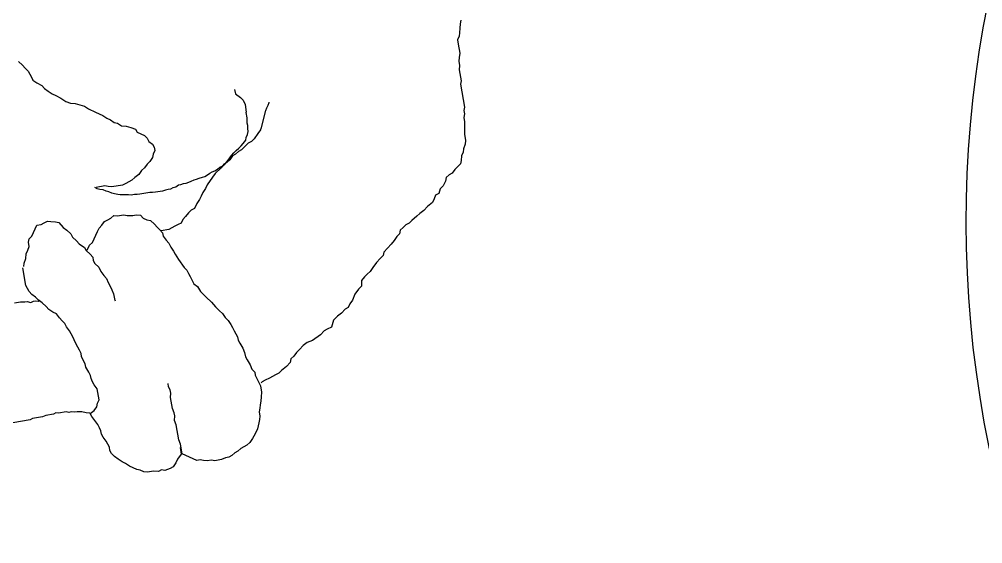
# Model space of a CAD drawing. Header units: millimetres. Extents: x 8159 to 14952, y 6817 to 11888.
# Drawn here: x 9242.1 to 9303, y 7980.5 to 8013.7 of the extents above; entities that cross this region are included whole.
import ezdxf

# ---------------------------------------------------------------- set-up
doc = ezdxf.new("R2010")
doc.units = ezdxf.units.MM
doc.header["$LTSCALE"] = 5
for name, color, linetype in [('200-EquipDoors-2d', 252, 'Continuous'), ('200-EquipSteel-3d', 9, 'Continuous'), ('600-User-2D', 7, 'Continuous')]:
    doc.layers.add(name, color=color, linetype=linetype)
doc.layers.add('200-InsPoint-3D', color=3, linetype='Continuous', plot=False)
for name, color, linetype, lineweight in [('3-YANGIN-DOLABI', 7, 'Continuous', 0), ('anted', 10, 'Continuous', 0), ('FIBROBETON', 1, 'Continuous', 18), ('YAZI', 250, 'Continuous', 30)]:
    doc.layers.add(name, color=color, linetype=linetype, lineweight=lineweight)

# ---------------------------------------------------------------- blocks, each defined once
blk = doc.blocks.new('A$C23C11219')
at = {"layer": 'FIBROBETON'}
blk.add_lwpolyline([(4170.991, 707.809), (4330.647, -537.528, 0.079118), (6057.442, 175.691), (5734.15, 708.989, 0.288304), (5090.273, 1000.528, -0.032207)], format="xyb", close=True, dxfattribs=at)
blk = doc.blocks.new('REX71FR')
at = {"layer": '200-EquipDoors-2d'}
blk.add_arc((713.91, -773.38), 708.6, 184.98883, 265.71743, dxfattribs=at)
blk = doc.blocks.new('HB3PU')
at = {"layer": '200-InsPoint-3D', "flags": 9}
blk.add_attdef('DISTANG', (0, 0), '', height=1, dxfattribs=at)
at = {"layer": '200-EquipSteel-3d'}
mesh = blk.add_polymesh((6, 3), dxfattribs=at)
for k, corner in enumerate([(1718, -700, 900), (1718, -700, 850), (1718, -700, 850), (0, -700, 900), (0, -700, 850), (0, -700, 850), (0, 0, 900), (0, 0, 850), (0, -700, 850), (1718, 0, 900), (1718, 0, 850), (1718, -700, 850), (1718, 0, 900), (1718, 0, 900), (1718, -700, 900), (0, 0, 900), (0, 0, 900), (0, -700, 900)]):
    mesh.set_mesh_vertex(divmod(k, 3), corner)
mesh = blk.add_polymesh((6, 3), dxfattribs=at)
for k, corner in enumerate([(1718, -635, 850), (1718, -635, 200), (1718, -635, 200), (0, -635, 850), (0, -635, 200), (0, -635, 200), (0, 0, 850), (0, 0, 200), (0, -635, 200), (1718, 0, 850), (1718, 0, 200), (1718, -635, 200), (1718, 0, 850), (1718, 0, 850), (1718, -635, 850), (0, 0, 850), (0, 0, 850), (0, -635, 850)]):
    mesh.set_mesh_vertex(divmod(k, 3), corner)
blk = doc.blocks.new('CUOCO')
at = {"layer": '600-User-2D'}
for p, q in [((16.188, 27.718), (16.361, 27.58)), ((16.361, 27.58), (16.599, 27.418)), ((16.599, 27.418), (16.838, 27.256)), ((16.838, 27.256), (17.011, 27.118)), ((17.011, 27.118), (17.159, 26.914)), ((17.159, 26.914), (17.422, 26.817)), ((17.422, 26.817), (17.947, 26.624)), ((17.947, 26.624), (18.185, 26.462)), ((18.185, 26.462), (18.358, 26.324)), ((18.358, 26.324), (18.621, 26.227)), ((18.621, 26.227), (18.859, 26.065)), ((18.859, 26.065), (19.515, 25.823)), ((19.515, 25.823), (19.688, 25.685)), ((19.688, 25.685), (21.067, 25.178)), ((21.067, 25.178), (21.239, 25.04)), ((21.239, 25.04), (21.436, 24.967)), ((21.436, 24.967), (21.609, 24.829)), ((21.609, 24.829), (21.872, 24.732)), ((21.872, 24.732), (22.176, 24.546)), ((22.176, 24.546), (22.545, 24.335)), ((22.545, 24.335), (22.939, 24.19)), ((22.939, 24.19), (23.112, 24.052)), ((23.112, 24.052), (23.326, 23.824)), ((23.326, 23.824), (23.499, 23.686)), ((23.499, 23.686), (23.647, 23.483)), ((23.647, 23.483), (23.886, 23.32)), ((23.886, 23.32), (24.059, 23.182)), ((24.059, 23.182), (24.176, 22.692)), ((24.176, 22.692), (24.301, 22.423)), ((24.301, 22.423), (24.294, 22.202)), ((24.294, 22.202), (24.353, 21.957)), ((24.353, 21.957), (24.526, 21.818)), ((24.526, 21.818), (24.716, 21.525)), ((24.716, 21.525), (24.774, 21.28)), ((24.774, 21.28), (24.989, 21.052)), ((24.989, 21.052), (24.982, 20.831)), ((24.982, 20.831), (25.131, 20.627)), ((25.131, 20.627), (25.279, 20.424)), ((25.279, 20.424), (25.355, 20.023)), ((25.355, 20.023), (25.456, 19.688)), ((25.456, 19.688), (25.49, 19.377)), ((25.49, 19.377), (25.549, 19.132)), ((25.549, 19.132), (25.625, 18.732)), ((25.625, 18.732), (25.684, 18.487)), ((25.684, 18.487), (25.677, 18.266)), ((25.677, 18.266), (25.736, 18.021)), ((25.736, 18.021), (25.795, 17.775)), ((25.795, 17.775), (25.968, 17.637)), ((25.968, 17.637), (26.026, 17.392)), ((26.026, 17.392), (26.151, 17.123)), ((26.151, 17.123), (26.275, 16.854)), ((26.275, 16.854), (26.376, 16.519)), ((26.376, 16.519), (26.476, 16.184)), ((26.476, 16.184), (26.649, 16.046)), ((26.649, 16.046), (26.708, 15.801)), ((26.708, 15.801), (26.808, 15.466)), ((26.808, 15.466), (26.974, 15.107)), ((14.658, 14.628), (14.638, 14.635)), ((14.773, 14.491), (14.658, 14.628)), ((26.974, 15.107), (27.098, 14.837)), ((27.098, 14.837), (27.157, 14.592)), ((14.872, 14.313), (14.773, 14.491)), ((14.987, 14.177), (14.872, 14.313)), ((15.789, 13.411), (14.987, 14.177)), ((27.157, 14.592), (27.216, 14.347)), ((27.216, 14.347), (27.34, 14.078)), ((27.34, 14.078), (27.645, 13.891)), ((15.903, 13.275), (15.789, 13.411)), ((27.645, 13.891), (27.703, 13.646)), ((27.703, 13.646), (27.869, 13.287)), ((12.851, 13.137), (13.114, 13.04)), ((13.114, 13.04), (13.473, 13.206)), ((13.473, 13.206), (13.718, 13.265)), ((13.718, 13.265), (14.005, 13.234)), ((14.005, 13.234), (14.464, 13.064)), ((14.493, 13.041), (14.413, 13.096)), ((14.802, 12.928), (14.493, 13.041)), ((14.948, 12.849), (14.802, 12.928)), ((15.094, 12.77), (14.948, 12.849)), ((15.887, 13.286), (16.012, 13.016)), ((16.012, 13.016), (16.178, 12.657)), ((27.869, 13.287), (28.125, 12.969)), ((28.125, 12.969), (28.249, 12.7)), ((15.248, 12.713), (15.094, 12.77)), ((15.416, 12.627), (15.248, 12.713)), ((15.592, 12.562), (15.416, 12.627)), ((15.736, 12.409), (15.592, 12.562)), ((15.857, 12.264), (15.736, 12.409)), ((15.987, 12.141), (15.857, 12.264)), ((16.178, 12.657), (16.236, 12.412)), ((16.236, 12.412), (16.23, 12.191)), ((16.23, 12.191), (16.288, 11.946)), ((28.249, 12.7), (28.398, 12.496)), ((28.398, 12.496), (28.391, 12.276)), ((28.391, 12.276), (28.492, 11.941)), ((16.099, 11.9), (15.987, 12.141)), ((16.152, 11.706), (16.099, 11.9)), ((16.205, 11.511), (16.152, 11.706)), ((16.288, 11.946), (16.389, 11.611)), ((16.389, 11.611), (16.382, 11.39)), ((28.492, 11.941), (28.526, 11.63)), ((28.526, 11.63), (28.627, 11.295)), ((16.251, 11.295), (16.205, 11.511)), ((16.304, 11.1), (16.251, 11.295)), ((16.371, 10.875), (16.304, 11.1)), ((16.382, 11.39), (16.441, 11.145)), ((16.441, 11.145), (16.434, 10.924)), ((28.627, 11.295), (28.948, 10.953)), ((16.566, 10.454), (16.371, 10.875)), ((16.434, 10.924), (16.558, 10.655)), ((16.558, 10.655), (16.617, 10.41)), ((16.642, 10.251), (16.566, 10.454)), ((16.617, 10.41), (16.61, 10.189)), ((28.917, 10.667), (28.91, 10.446)), ((28.91, 10.446), (29.01, 10.111)), ((28.948, 10.953), (28.917, 10.667)), ((16.61, 10.189), (16.735, 9.919)), ((16.665, 10.043), (16.642, 10.251)), ((16.652, 9.872), (16.665, 10.043)), ((16.683, 9.686), (16.652, 9.872)), ((16.735, 9.919), (16.852, 9.429)), ((29.01, 10.111), (29.08, 9.489)), ((16.659, 9.145), (16.672, 9.315)), ((16.691, 8.959), (16.659, 9.145)), ((16.672, 9.315), (16.685, 9.486)), ((16.685, 9.486), (16.683, 9.686)), ((16.852, 9.429), (16.977, 9.16)), ((16.977, 9.16), (17.226, 8.621)), ((29.08, 9.489), (29.025, 9.137)), ((16.606, 8.39), (16.657, 8.596)), ((16.657, 8.596), (16.692, 8.758)), ((16.692, 8.758), (16.691, 8.959)), ((17.226, 8.621), (17.374, 8.417)), ((29.025, 9.137), (29.059, 8.826)), ((29.059, 8.826), (29.16, 8.491)), ((16.516, 7.873), (16.537, 8.066)), ((16.537, 8.066), (16.572, 8.228)), ((16.572, 8.228), (16.606, 8.39)), ((17.374, 8.417), (17.499, 8.148)), ((17.499, 8.148), (17.648, 7.944)), ((17.648, 7.944), (17.796, 7.741)), ((29.16, 8.491), (29.219, 8.246)), ((29.219, 8.246), (29.343, 7.977)), ((29.343, 7.977), (29.402, 7.732)), ((16.369, 7.203), (16.404, 7.365)), ((16.404, 7.365), (16.461, 7.519)), ((16.461, 7.519), (16.504, 7.703)), ((16.504, 7.703), (16.516, 7.873)), ((17.796, 7.741), (17.921, 7.471)), ((17.921, 7.471), (18.111, 7.178)), ((29.402, 7.732), (29.575, 7.594)), ((29.575, 7.594), (29.675, 7.259)), ((12.328, 6.591), (12.532, 6.739)), ((12.532, 6.739), (12.777, 6.798)), ((12.777, 6.798), (12.998, 6.791)), ((12.998, 6.791), (13.267, 6.916)), ((13.267, 6.916), (13.488, 6.909)), ((13.488, 6.909), (13.685, 6.836)), ((13.685, 6.836), (13.834, 6.633)), ((16.301, 6.678), (16.336, 6.84)), ((16.313, 7.049), (16.369, 7.203)), ((16.336, 6.84), (16.313, 7.049)), ((18.111, 7.178), (18.104, 6.957)), ((18.104, 6.957), (18.163, 6.712)), ((18.163, 6.712), (18.287, 6.442)), ((29.675, 7.259), (29.751, 6.858)), ((29.751, 6.858), (29.81, 6.613)), ((11.447, 6.021), (11.675, 6.235)), ((11.675, 6.235), (11.903, 6.449)), ((11.903, 6.449), (12.124, 6.442)), ((12.124, 6.442), (12.328, 6.591)), ((13.834, 6.633), (14.007, 6.494)), ((14.007, 6.494), (14.131, 6.225)), ((14.131, 6.225), (14.19, 5.98)), ((16.209, 6.171), (16.161, 5.977)), ((16.249, 6.344), (16.209, 6.171)), ((16.232, 6.354), (16.289, 6.508)), ((16.289, 6.508), (16.301, 6.678)), ((18.287, 6.442), (18.346, 6.197)), ((18.346, 6.197), (18.495, 5.994)), ((29.796, 6.171), (29.789, 5.95)), ((29.803, 6.392), (29.796, 6.171)), ((29.81, 6.613), (29.803, 6.392)), ((10.608, 5.362), (10.878, 5.486)), ((10.878, 5.486), (11.016, 5.659)), ((11.016, 5.659), (11.285, 5.783)), ((11.285, 5.783), (11.447, 6.021)), ((14.19, 5.98), (14.314, 5.711)), ((14.314, 5.711), (14.373, 5.466)), ((16.008, 5.562), (15.919, 5.383)), ((16.161, 5.977), (16.008, 5.562)), ((18.481, 5.552), (18.474, 5.331)), ((18.488, 5.773), (18.481, 5.552)), ((18.495, 5.994), (18.488, 5.773)), ((25.071, 5.435), (25.317, 5.494)), ((25.317, 5.494), (25.627, 5.528)), ((25.627, 5.528), (25.849, 5.521)), ((25.849, 5.521), (26.07, 5.514)), ((26.07, 5.514), (26.291, 5.508)), ((26.291, 5.508), (26.512, 5.501)), ((26.512, 5.501), (26.709, 5.428)), ((29.758, 5.664), (29.752, 5.443)), ((29.789, 5.95), (29.758, 5.664)), ((9.728, 4.792), (9.931, 4.94)), ((9.931, 4.94), (10.135, 5.089)), ((10.135, 5.089), (10.405, 5.213)), ((10.405, 5.213), (10.608, 5.362)), ((14.373, 5.466), (14.498, 5.196)), ((14.498, 5.196), (14.532, 4.886)), ((14.532, 4.886), (14.591, 4.64)), ((15.844, 5.245), (15.615, 4.624)), ((15.919, 5.383), (15.844, 5.245)), ((18.467, 5.11), (18.298, 4.651)), ((18.474, 5.331), (18.467, 5.11)), ((22.219, 4.772), (22.488, 4.896)), ((22.488, 4.896), (22.864, 4.906)), ((22.864, 4.906), (23.11, 4.965)), ((23.11, 4.965), (23.355, 5.024)), ((23.355, 5.024), (23.78, 5.165)), ((23.78, 5.165), (24.18, 5.241)), ((24.18, 5.241), (24.515, 5.342)), ((24.515, 5.342), (24.761, 5.4)), ((24.761, 5.4), (25.071, 5.435)), ((26.709, 5.428), (26.93, 5.421)), ((26.93, 5.421), (27.306, 5.432)), ((27.306, 5.432), (27.593, 5.401)), ((27.593, 5.401), (27.855, 5.304)), ((27.855, 5.304), (28.077, 5.297)), ((28.077, 5.297), (28.453, 5.307)), ((28.453, 5.307), (28.74, 5.276)), ((28.74, 5.276), (28.985, 5.335)), ((28.985, 5.335), (29.182, 5.263)), ((29.182, 5.263), (29.403, 5.256)), ((29.403, 5.256), (29.69, 5.225)), ((29.69, 5.225), (29.911, 5.218)), ((29.752, 5.443), (29.793, 5.353)), ((29.911, 5.218), (30.304, 5.073)), ((30.304, 5.073), (30.543, 4.911)), ((30.543, 4.911), (30.781, 4.748)), ((8.823, 4.156), (9.051, 4.371)), ((9.051, 4.371), (9.32, 4.495)), ((9.32, 4.495), (9.728, 4.792)), ((14.584, 4.419), (14.578, 4.198)), ((14.591, 4.64), (14.584, 4.419)), ((15.459, 4.328), (15.391, 4.141)), ((15.541, 4.486), (15.459, 4.328)), ((15.615, 4.624), (15.541, 4.486)), ((17.245, 4.219), (17.383, 4.391)), ((17.383, 4.391), (17.718, 4.492)), ((17.718, 4.492), (17.963, 4.55)), ((17.963, 4.55), (18.208, 4.609)), ((18.208, 4.609), (18.454, 4.668)), ((18.454, 4.668), (18.651, 4.595)), ((18.651, 4.595), (18.961, 4.63)), ((18.961, 4.63), (19.207, 4.689)), ((19.207, 4.689), (19.493, 4.658)), ((19.493, 4.658), (19.804, 4.692)), ((19.804, 4.692), (20.025, 4.685)), ((20.025, 4.685), (20.402, 4.696)), ((20.402, 4.696), (21.024, 4.765)), ((21.024, 4.765), (21.269, 4.823)), ((21.269, 4.823), (21.49, 4.817)), ((21.49, 4.817), (21.711, 4.81)), ((21.711, 4.81), (21.998, 4.779)), ((21.998, 4.779), (22.219, 4.772)), ((30.781, 4.748), (30.954, 4.61)), ((30.954, 4.61), (31.127, 4.472)), ((31.127, 4.472), (31.3, 4.334)), ((31.3, 4.334), (31.562, 4.237)), ((8.205, 3.49), (8.433, 3.704)), ((8.433, 3.704), (8.595, 3.942)), ((8.595, 3.942), (8.823, 4.156)), ((14.571, 3.977), (14.329, 3.321)), ((14.578, 4.198), (14.571, 3.977)), ((15.104, 3.682), (15.03, 3.544)), ((15.214, 3.853), (15.104, 3.682)), ((15.288, 3.991), (15.214, 3.853)), ((15.391, 4.141), (15.288, 3.991)), ((16.561, 3.577), (16.634, 3.773)), ((16.634, 3.773), (16.796, 4.012)), ((16.796, 4.012), (17.041, 4.07)), ((17.041, 4.07), (17.245, 4.219)), ((31.562, 4.237), (31.735, 4.099)), ((31.735, 4.099), (31.908, 3.961)), ((31.908, 3.961), (32.188, 3.709)), ((32.188, 3.709), (32.378, 3.416)), ((7.349, 2.986), (7.552, 3.134)), ((7.552, 3.134), (7.846, 3.324)), ((7.846, 3.324), (8.205, 3.49)), ((14.191, 3.149), (14.053, 2.976)), ((14.329, 3.321), (14.191, 3.149)), ((14.668, 3.136), (14.503, 3.009)), ((14.804, 3.251), (14.668, 3.136)), ((14.935, 3.415), (14.804, 3.251)), ((15.03, 3.544), (14.935, 3.415)), ((16.092, 2.706), (16.237, 3.1)), ((16.237, 3.1), (16.375, 3.273)), ((16.375, 3.273), (16.561, 3.577)), ((32.378, 3.416), (32.568, 3.122)), ((32.568, 3.122), (32.692, 2.853)), ((6.002, 2.364), (6.271, 2.489)), ((6.271, 2.489), (6.565, 2.679)), ((6.565, 2.679), (6.81, 2.737)), ((6.81, 2.737), (7.079, 2.862)), ((7.079, 2.862), (7.349, 2.986)), ((13.976, 2.473), (13.826, 2.387)), ((14.053, 2.976), (13.86, 2.451)), ((14.091, 2.595), (13.976, 2.473)), ((14.222, 2.759), (14.091, 2.595)), ((14.387, 2.886), (14.222, 2.759)), ((14.503, 3.009), (14.387, 2.886)), ((15.954, 2.534), (16.092, 2.706)), ((16.013, 2.289), (15.954, 2.534)), ((32.692, 2.853), (32.751, 2.608)), ((32.751, 2.608), (32.744, 2.387)), ((4.513, 2.167), (4.848, 2.267)), ((4.848, 2.267), (5.093, 2.326)), ((5.093, 2.326), (5.339, 2.385)), ((5.339, 2.385), (5.56, 2.378)), ((5.56, 2.378), (5.781, 2.371)), ((5.781, 2.371), (6.002, 2.364)), ((15.999, 1.847), (16.006, 2.068)), ((16.124, 1.577), (15.999, 1.847)), ((16.006, 2.068), (16.013, 2.289)), ((32.744, 2.387), (32.737, 2.166)), ((32.737, 2.166), (32.796, 1.921)), ((32.796, 1.921), (32.789, 1.7)), ((16.182, 1.332), (16.124, 1.577)), ((16.331, 1.129), (16.182, 1.332)), ((32.841, 1.234), (32.769, 1.037)), ((32.789, 1.7), (32.848, 1.455)), ((32.848, 1.455), (32.841, 1.234)), ((16.48, 0.925), (16.331, 1.129)), ((16.628, 0.721), (16.48, 0.925)), ((16.777, 0.517), (16.628, 0.721)), ((32.738, 0.75), (32.593, 0.357)), ((32.769, 1.037), (32.738, 0.75)), ((16.836, 0.272), (16.777, 0.517)), ((17.026, -0.021), (16.836, 0.272)), ((17.002, -0.087), (17.337, 0.013)), ((17.337, 0.013), (17.582, 0.072)), ((17.582, 0.072), (17.779, 0)), ((18, -0.007), (18.335, 0.093)), ((18.335, 0.093), (18.621, 0.062)), ((18.621, 0.062), (18.932, 0.096)), ((18.932, 0.096), (19.178, 0.155)), ((19.178, 0.155), (19.464, 0.124)), ((19.464, 0.124), (19.685, 0.117)), ((19.685, 0.117), (19.972, 0.086)), ((19.972, 0.086), (20.259, 0.055)), ((20.259, 0.055), (20.653, -0.09)), ((27.077, 0.152), (26.88, 0.225)), ((27.298, 0.146), (27.077, 0.152)), ((27.495, 0.073), (27.298, 0.146)), ((27.733, -0.089), (27.495, 0.073)), ((32.455, 0.184), (32.358, -0.078)), ((32.593, 0.357), (32.455, 0.184)), ((15.016, -0.622), (15.285, -0.498)), ((15.285, -0.498), (15.62, -0.398)), ((15.62, -0.398), (15.841, -0.404)), ((15.841, -0.404), (16.176, -0.304)), ((16.176, -0.304), (16.421, -0.246)), ((16.421, -0.246), (16.781, -0.08)), ((16.781, -0.08), (17.002, -0.087)), ((17.779, 0), (18, -0.007)), ((20.653, -0.09), (20.677, -0.024)), ((28.39, -0.331), (27.733, -0.089)), ((28.676, -0.362), (28.39, -0.331)), ((28.873, -0.434), (28.676, -0.362)), ((29.112, -0.597), (28.873, -0.434)), ((29.398, -0.628), (29.112, -0.597)), ((32.082, -0.424), (32.01, -0.621)), ((32.22, -0.251), (32.082, -0.424)), ((32.358, -0.078), (32.22, -0.251)), ((14.177, -1.282), (14.315, -1.109)), ((14.315, -1.109), (14.477, -0.871)), ((14.477, -0.871), (14.615, -0.698)), ((14.615, -0.698), (15.016, -0.622)), ((30.317, -0.966), (29.398, -0.628)), ((30.604, -0.997), (30.317, -0.966)), ((31.195, -1.214), (30.604, -0.997)), ((30.777, -1.135), (31.171, -1.28)), ((31.399, -1.066), (31.195, -1.214)), ((31.602, -0.918), (31.399, -1.066)), ((32.01, -0.621), (31.602, -0.918)), ((14.066, -1.986), (14.163, -1.724)), ((14.163, -1.724), (14.17, -1.503)), ((14.17, -1.503), (14.177, -1.282)), ((31.171, -1.28), (31.337, -1.639)), ((31.337, -1.639), (31.485, -1.843)), ((14.215, -2.19), (14.066, -1.986)), ((14.364, -2.393), (14.215, -2.19)), ((14.512, -2.597), (14.364, -2.393)), ((31.485, -1.843), (31.61, -2.112)), ((31.603, -2.333), (31.548, -2.685)), ((31.61, -2.112), (31.603, -2.333)), ((14.571, -2.842), (14.512, -2.597)), ((14.744, -2.98), (14.571, -2.842)), ((15.006, -3.077), (14.744, -2.98)), ((31.41, -2.858), (31.403, -3.079)), ((31.548, -2.685), (31.41, -2.858)), ((15.155, -3.281), (15.006, -3.077)), ((15.304, -3.484), (15.155, -3.281)), ((15.542, -3.647), (15.304, -3.484)), ((15.756, -3.874), (15.542, -3.647)), ((20.101, -3.612), (19.856, -3.67)), ((20.347, -3.553), (20.101, -3.612)), ((20.568, -3.56), (20.347, -3.553)), ((20.879, -3.525), (20.568, -3.56)), ((21.1, -3.532), (20.879, -3.525)), ((21.321, -3.539), (21.1, -3.532)), ((21.542, -3.546), (21.321, -3.539)), ((21.828, -3.577), (21.542, -3.546)), ((22.049, -3.584), (21.828, -3.577)), ((22.271, -3.591), (22.049, -3.584)), ((22.492, -3.598), (22.271, -3.591)), ((22.689, -3.67), (22.492, -3.598)), ((31.241, -3.317), (31.096, -3.711)), ((31.403, -3.079), (31.241, -3.317)), ((15.929, -4.013), (15.756, -3.874)), ((17.021, -4.489), (15.971, -4.102)), ((18.223, -4.261), (17.977, -4.32)), ((18.492, -4.137), (18.223, -4.261)), ((18.292, -4.289), (18.279, -4.169)), ((18.827, -4.036), (18.492, -4.137)), ((19.072, -3.978), (18.827, -4.036)), ((19.342, -3.853), (19.072, -3.978)), ((19.545, -3.705), (19.342, -3.853)), ((19.856, -3.67), (19.545, -3.705)), ((22.975, -3.701), (22.689, -3.67)), ((23.196, -3.708), (22.975, -3.701)), ((23.393, -3.781), (23.196, -3.708)), ((23.77, -3.77), (23.393, -3.781)), ((23.991, -3.777), (23.77, -3.77)), ((24.188, -3.85), (23.991, -3.777)), ((24.409, -3.856), (24.188, -3.85)), ((24.63, -3.863), (24.409, -3.856)), ((24.941, -3.829), (24.63, -3.863)), ((25.597, -4.07), (24.941, -3.829)), ((25.746, -4.274), (25.597, -4.07)), ((30.616, -4.205), (30.208, -4.502)), ((30.754, -4.032), (30.616, -4.205)), ((30.958, -3.883), (30.754, -4.032)), ((31.096, -3.711), (30.958, -3.883)), ((17.242, -4.496), (17.021, -4.489)), ((17.463, -4.503), (17.242, -4.496)), ((17.708, -4.444), (17.463, -4.503)), ((17.977, -4.32), (17.708, -4.444)), ((17.948, -4.911), (18.124, -4.746)), ((18.124, -4.746), (18.129, -4.575)), ((18.129, -4.575), (18.185, -4.422)), ((18.185, -4.422), (18.292, -4.289)), ((25.918, -4.412), (25.746, -4.274)), ((26.043, -4.681), (25.918, -4.412)), ((26.078, -4.992), (26.043, -4.681)), ((29.735, -4.774), (29.466, -4.899)), ((29.939, -4.626), (29.735, -4.774)), ((30.208, -4.502), (29.939, -4.626)), ((17.617, -5.654), (17.748, -5.298)), ((17.748, -5.298), (17.892, -5.063)), ((17.892, -5.063), (17.948, -4.911)), ((25.72, -5.41), (25.575, -5.645)), ((25.915, -5.194), (25.72, -5.41)), ((26.04, -5.009), (25.915, -5.194)), ((26.299, -4.999), (26.078, -4.992)), ((26.92, -4.93), (26.299, -4.999)), ((27.141, -4.937), (26.92, -4.93)), ((27.362, -4.944), (27.141, -4.937)), ((27.559, -5.016), (27.362, -4.944)), ((27.78, -5.023), (27.559, -5.016)), ((28.091, -4.989), (27.78, -5.023)), ((28.312, -4.995), (28.091, -4.989)), ((28.533, -5.002), (28.312, -4.995)), ((28.73, -5.075), (28.533, -5.002)), ((28.951, -5.082), (28.73, -5.075)), ((29.197, -5.023), (28.951, -5.082)), ((29.466, -4.899), (29.197, -5.023)), ((25.394, -5.981), (25.338, -6.134)), ((25.519, -5.797), (25.394, -5.981)), ((25.575, -5.645), (25.519, -5.797)), ((25.231, -6.267), (25.063, -6.724)), ((25.338, -6.134), (25.231, -6.267)), ((24.951, -7.028), (24.783, -7.485)), ((24.956, -6.857), (24.951, -7.028)), ((25.063, -6.724), (24.956, -6.857)), ((24.759, -7.707), (24.535, -8.316)), ((24.783, -7.485), (24.759, -7.707)), ((24.529, -8.486), (23.465, -11.379)), ((24.535, -8.316), (24.529, -8.486))]:
    blk.add_line(p, q, dxfattribs=at)

msp = doc.modelspace()

# ---------------------------------------------------------------- linework, layer by layer
at = {"layer": 'anted', "ltscale": 3, "extrusion": (0, 0.010673, 0.999943), "elevation": 217.921}
msp.add_lwpolyline([(11856.76, 9414.676), (11856.76, 7096.248), (8385.9, 7096.248), (8385.9, 9414.676)], close=True, dxfattribs=at)
msp.add_lwpolyline([(11856.76, 9414.676), (11856.76, 7096.248), (8385.9, 7096.248), (8385.9, 9414.676)], close=True, dxfattribs=at)
msp.add_lwpolyline([(11856.76, 9414.676), (11856.76, 7096.248), (8385.9, 7096.248), (8385.9, 9414.676)], close=True, dxfattribs=at)
msp.add_lwpolyline([(11856.76, 9414.676), (11856.76, 7096.248), (8385.9, 7096.248), (8385.9, 9414.676)], close=True, dxfattribs=at)
at = {"layer": 'YAZI', "linetype": 'Continuous', "ltscale": 10, "extrusion": (0, 0.010673, 0.999943), "elevation": 240.507}
for points in [[(8159.11, 9661.148), (12372.465, 9661.148), (12372.465, 6815.051), (8159.11, 6815.051)], [(8159.11, 9661.148), (12372.465, 9661.148), (12372.465, 6815.051), (8159.11, 6815.051)], [(8159.11, 9661.148), (12372.465, 9661.148), (12372.465, 6815.051), (8159.11, 6815.051)], [(8159.11, 9661.148), (12372.465, 9661.148), (12372.465, 6815.051), (8159.11, 6815.051)], [(8199.97, 9620.288), (12331.605, 9620.288), (12331.605, 6855.911), (8199.97, 6855.911)], [(8254.373, 9565.885), (12277.202, 9565.885), (12277.202, 6910.314), (8254.373, 6910.314)]]:
    msp.add_lwpolyline(points, close=True, dxfattribs=at)

# ---------------------------------------------------------------- block references
for name, p, xscale, yscale, zscale, rotation in [('REX71FR', (9421.434, 8094.193, 130.203), 0.09999999999958287, 0.09999999999763531, 0.1000000000000227, 289.7784200805667), ('HB3PU', (9196.421, 7873.703, 31.453), 0.0999999999991292, 0.1000000000001151, 0.1000000000000014, 122.9273432747313)]:
    msp.add_blockref(name, p, dxfattribs=dict(xscale=xscale, yscale=yscale, zscale=zscale, rotation=rotation))
at = {"layer": '3-YANGIN-DOLABI', "extrusion": (0, 0.010673, 0.999943), "rotation": 183.318814803488}
msp.add_blockref('A$C23C11219', (14647.132, 8757.754, 217.921), dxfattribs=at)
at = {"layer": '600-User-2D', "rotation": 299.8712399956809}
msp.add_blockref('CUOCO', (9237.904, 8013.845), dxfattribs=at)

doc.saveas('drawing.dxf')
